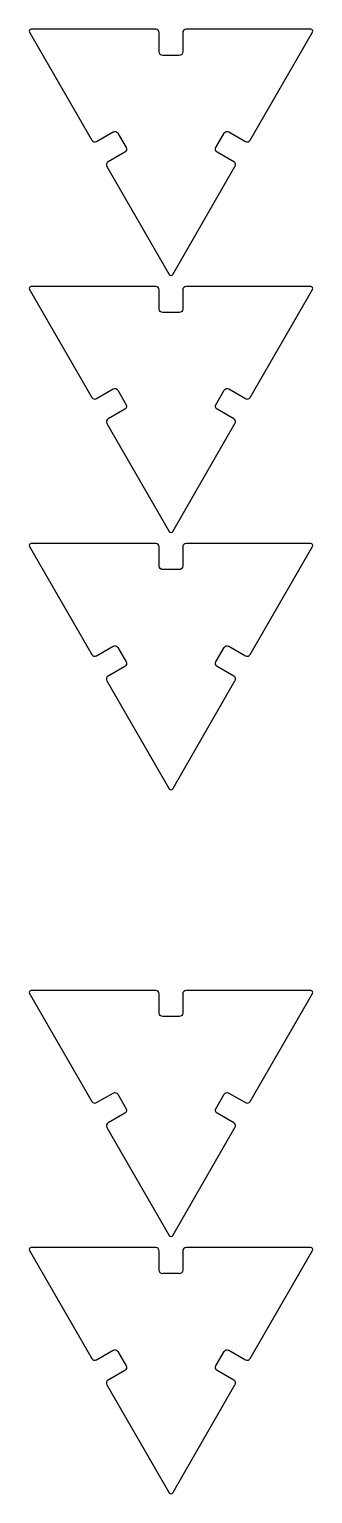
# Model space of a CAD drawing. Header units: millimetres. Extents: x -502 to 508, y 0 to 502.
# Drawn here: x -1.7 to 41.8, y 277.5 to 502.4 of the extents above; entities that cross this region are included whole.
import ezdxf

# ---------------------------------------------------------------- set-up
doc = ezdxf.new("R2010")
doc.units = ezdxf.units.MM
doc.layers.add('Default', color=18, linetype='Continuous', true_color=0x000000)

msp = doc.modelspace()

# ---------------------------------------------------------------- linework, layer by layer
at = {"layer": 'Default'}
for p, q in [((-1.7, 501.95), (7.88, 485.36)), ((17.71, 502.4), (-1.44, 502.4)), ((18.24, 498.92), (18.24, 501.88)), ((21.84, 501.88), (21.84, 498.92)), ((41.51, 502.4), (22.36, 502.4)), ((32.2, 485.36), (41.77, 501.95)), ((21.31, 498.4), (18.76, 498.4)), ((8.59, 485.17), (11.15, 486.65)), ((11.86, 486.46), (13.14, 484.24)), ((26.93, 484.24), (28.21, 486.46)), ((28.92, 486.65), (31.48, 485.17)), ((12.95, 483.53), (10.39, 482.05)), ((29.68, 482.05), (27.12, 483.53)), ((10.2, 481.34), (19.77, 464.75)), ((20.3, 464.75), (29.87, 481.34)), ((-1.7, 462.45), (7.88, 445.86)), ((17.71, 462.9), (-1.44, 462.9)), ((18.24, 459.42), (18.24, 462.38)), ((21.84, 462.38), (21.84, 459.42)), ((41.51, 462.9), (22.36, 462.9)), ((32.2, 445.86), (41.77, 462.45)), ((21.31, 458.9), (18.76, 458.9)), ((8.59, 445.67), (11.15, 447.15)), ((11.86, 446.96), (13.14, 444.74)), ((26.93, 444.74), (28.21, 446.96)), ((28.92, 447.15), (31.48, 445.67)), ((12.95, 444.03), (10.39, 442.55)), ((29.68, 442.55), (27.12, 444.03)), ((10.2, 441.84), (19.77, 425.25)), ((20.3, 425.25), (29.87, 441.84)), ((-1.7, 422.95), (7.88, 406.36)), ((17.71, 423.4), (-1.44, 423.4)), ((41.51, 423.4), (22.36, 423.4)), ((32.2, 406.36), (41.77, 422.95)), ((18.24, 419.92), (18.24, 422.88)), ((21.84, 422.88), (21.84, 419.92)), ((21.31, 419.4), (18.76, 419.4)), ((8.59, 406.17), (11.15, 407.65)), ((11.86, 407.46), (13.14, 405.24)), ((26.93, 405.24), (28.21, 407.46)), ((28.92, 407.65), (31.48, 406.17)), ((12.95, 404.53), (10.39, 403.05)), ((29.68, 403.05), (27.12, 404.53)), ((10.2, 402.34), (19.77, 385.75)), ((20.3, 385.75), (29.87, 402.34)), ((-1.7, 354.31), (7.88, 337.72)), ((17.71, 354.76), (-1.44, 354.76)), ((18.24, 351.28), (18.24, 354.24)), ((21.84, 354.24), (21.84, 351.28)), ((41.51, 354.76), (22.36, 354.76)), ((32.2, 337.72), (41.77, 354.31)), ((21.31, 350.76), (18.76, 350.76)), ((8.59, 337.53), (11.15, 339.01)), ((11.86, 338.81), (13.14, 336.6)), ((26.93, 336.6), (28.21, 338.81)), ((28.92, 339.01), (31.48, 337.53)), ((12.95, 335.89), (10.39, 334.41)), ((29.68, 334.41), (27.12, 335.89)), ((10.2, 333.7), (19.77, 317.11)), ((20.3, 317.11), (29.87, 333.7)), ((17.71, 315.26), (-1.44, 315.26)), ((41.51, 315.26), (22.36, 315.26)), ((-1.7, 314.81), (7.88, 298.22)), ((18.24, 311.78), (18.24, 314.74)), ((21.84, 314.74), (21.84, 311.78)), ((32.2, 298.22), (41.77, 314.81)), ((21.31, 311.26), (18.76, 311.26)), ((8.59, 298.03), (11.15, 299.51)), ((11.86, 299.31), (13.14, 297.1)), ((26.93, 297.1), (28.21, 299.31)), ((28.92, 299.51), (31.48, 298.03)), ((12.95, 296.39), (10.39, 294.91)), ((29.68, 294.91), (27.12, 296.39)), ((10.2, 294.2), (19.77, 277.61)), ((20.3, 277.61), (29.87, 294.2))]:
    msp.add_line(p, q, dxfattribs=at)
for centre, radius, start, end in [((-1.44, 502.1), 0.301, 90, 210), ((17.71, 501.88), 0.522, 0, 90), ((22.36, 501.88), 0.522, 90, 180), ((41.51, 502.1), 0.301, 330, 90), ((8.33, 485.62), 0.522, 210, 300), ((31.74, 485.62), 0.522, 240, 330), ((10.65, 481.6), 0.522, 120, 210), ((29.42, 481.6), 0.522, 330, 60), ((20.04, 464.9), 0.301, 210, 330), ((-1.44, 462.6), 0.301, 90, 210), ((17.71, 462.38), 0.522, 0, 90), ((22.36, 462.38), 0.522, 90, 180), ((41.51, 462.6), 0.301, 330, 90), ((8.33, 446.12), 0.522, 210, 300), ((31.74, 446.12), 0.522, 240, 330), ((10.65, 442.1), 0.522, 120, 210), ((29.42, 442.1), 0.522, 330, 60), ((20.04, 425.4), 0.301, 210, 330), ((-1.44, 423.1), 0.301, 90, 210), ((17.71, 422.88), 0.522, 0, 90), ((22.36, 422.88), 0.522, 90, 180), ((41.51, 423.1), 0.301, 330, 90), ((8.33, 406.62), 0.522, 210, 300), ((31.74, 406.62), 0.522, 240, 330), ((10.65, 402.6), 0.522, 120, 210), ((29.42, 402.6), 0.522, 330, 60), ((20.04, 385.9), 0.301, 210, 330), ((-1.44, 354.46), 0.301, 90, 210), ((17.71, 354.24), 0.522, 0, 90), ((22.36, 354.24), 0.522, 90, 180), ((41.51, 354.46), 0.301, 330, 90), ((8.33, 337.98), 0.522, 210, 300), ((31.74, 337.98), 0.522, 240, 330), ((10.65, 333.96), 0.522, 120, 210), ((29.42, 333.96), 0.522, 330, 60), ((-1.44, 314.96), 0.301, 90, 210), ((17.71, 314.74), 0.522, 0, 90), ((20.04, 317.26), 0.301, 210, 330), ((22.36, 314.74), 0.522, 90, 180), ((41.51, 314.96), 0.301, 330, 90), ((8.33, 298.48), 0.522, 210, 300), ((31.74, 298.48), 0.522, 240, 330), ((10.65, 294.46), 0.522, 120, 210), ((29.42, 294.46), 0.522, 330, 60), ((20.04, 277.76), 0.301, 210, 330)]:
    msp.add_arc(centre, radius, start, end, dxfattribs=at)
at = {"layer": 'Default', "extrusion": (0, 0, -1)}
for centre, start, end in [((-18.76, 498.92), 270, 0), ((-21.31, 498.92), 180, 270), ((-11.41, 486.2), 60, 150), ((-28.66, 486.2), 30, 120), ((-12.69, 483.98), 150, 240), ((-27.38, 483.98), 300, 30), ((-18.76, 459.42), 270, 0), ((-21.31, 459.42), 180, 270), ((-11.41, 446.7), 60, 150), ((-28.66, 446.7), 30, 120), ((-12.69, 444.48), 150, 240), ((-27.38, 444.48), 300, 30), ((-18.76, 419.92), 270, 0), ((-21.31, 419.92), 180, 270), ((-11.41, 407.2), 60, 150), ((-28.66, 407.2), 30, 120), ((-12.69, 404.98), 150, 240), ((-27.38, 404.98), 300, 30), ((-18.76, 351.28), 270, 0), ((-21.31, 351.28), 180, 270), ((-11.41, 338.55), 60, 150), ((-28.66, 338.55), 30, 120), ((-12.69, 336.34), 150, 240), ((-27.38, 336.34), 300, 30), ((-18.76, 311.78), 270, 0), ((-21.31, 311.78), 180, 270), ((-11.41, 299.05), 60, 150), ((-28.66, 299.05), 30, 120), ((-12.69, 296.84), 150, 240), ((-27.38, 296.84), 300, 30)]:
    msp.add_arc(centre, 0.522, start, end, dxfattribs=at)

doc.saveas('drawing.dxf')
